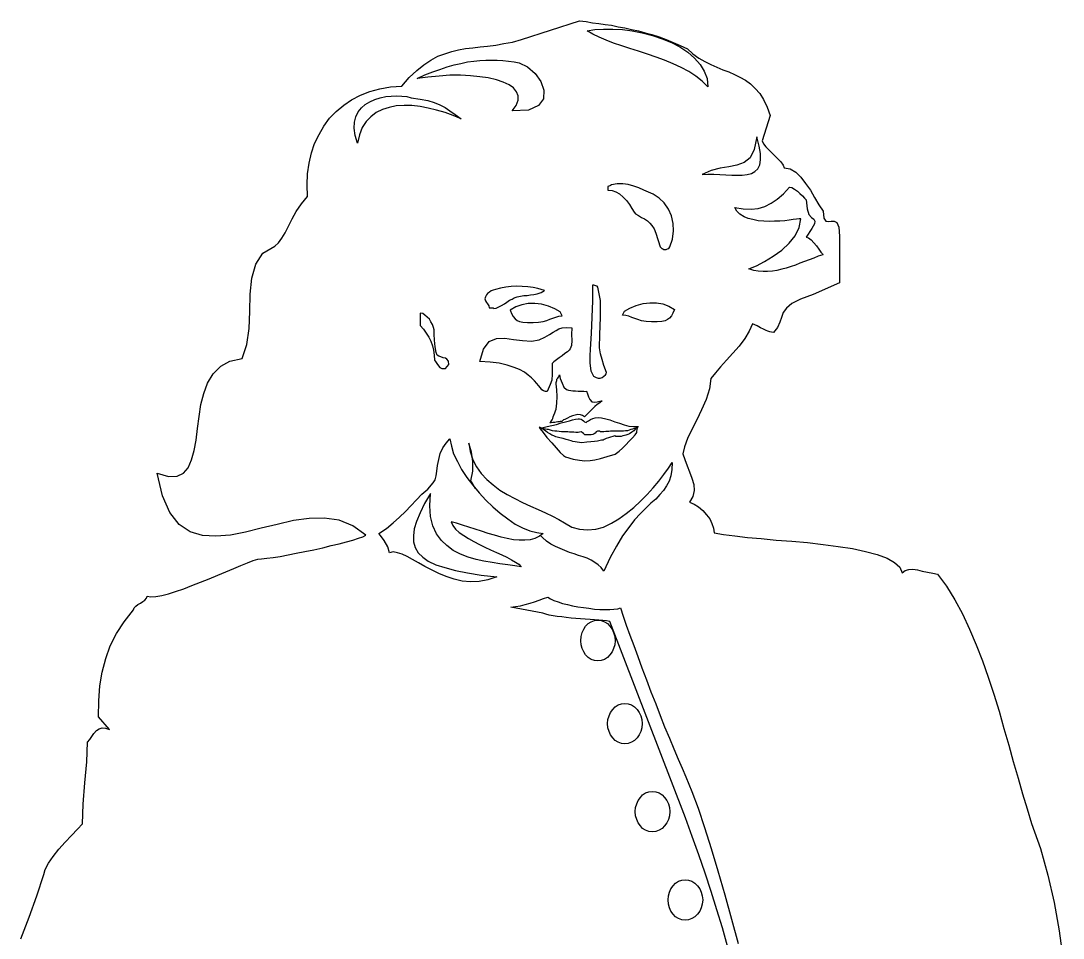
# Model space of a CAD drawing. Header units: millimetres. Extents: x -1583.85 to -1582.96, y 1850.07 to 1851.74.
# Drawn here: x -1583.647 to -1583.111, y 1851.269 to 1851.741 of the extents above; entities that cross this region are included whole.
import ezdxf

# ---------------------------------------------------------------- set-up
doc = ezdxf.new("R2010")
doc.units = ezdxf.units.MM
doc.header["$LTSCALE"] = 10
doc.layers.add('Humanos', color=2, linetype='Continuous')

msp = doc.modelspace()

# ---------------------------------------------------------------- linework, layer by layer
at = {"layer": 'Humanos'}
for points in [[(-1583.64707, 1851.26874), (-1583.64285, 1851.27986), (-1583.63882, 1851.29079), (-1583.63518, 1851.30172), (-1583.6346, 1851.3044), (-1583.63288, 1851.30766), (-1583.63038, 1851.31111), (-1583.62751, 1851.31475), (-1583.62425, 1851.3184), (-1583.62099, 1851.32184), (-1583.61793, 1851.3251), (-1583.61543, 1851.32779), (-1583.61505, 1851.33794), (-1583.61409, 1851.34888), (-1583.61313, 1851.35961), (-1583.61275, 1851.36977), (-1583.6116, 1851.37111), (-1583.61064, 1851.37265), (-1583.60949, 1851.37418), (-1583.60815, 1851.37571), (-1583.60681, 1851.37667), (-1583.60527, 1851.37724), (-1583.60355, 1851.37705), (-1583.60144, 1851.37628), (-1583.60719, 1851.3828), (-1583.607, 1851.39105), (-1583.60642, 1851.39871), (-1583.60527, 1851.40581), (-1583.60335, 1851.41271), (-1583.60105, 1851.41923), (-1583.5978, 1851.42556), (-1583.59396, 1851.43169), (-1583.58917, 1851.43782), (-1583.58879, 1851.43878), (-1583.58802, 1851.43974), (-1583.58687, 1851.44051), (-1583.58553, 1851.44127), (-1583.58438, 1851.44204), (-1583.58323, 1851.44281), (-1583.58246, 1851.44377), (-1583.58208, 1851.44491), (-1583.58016, 1851.44453), (-1583.57767, 1851.44473), (-1583.5746, 1851.44511), (-1583.57115, 1851.44607), (-1583.56751, 1851.44722), (-1583.56329, 1851.44856), (-1583.55908, 1851.45029), (-1583.55466, 1851.45201), (-1583.55026, 1851.45373), (-1583.54584, 1851.45565), (-1583.54163, 1851.45738), (-1583.5376, 1851.45911), (-1583.53396, 1851.46064), (-1583.53051, 1851.46198), (-1583.52763, 1851.46313), (-1583.52514, 1851.4639), (-1583.52323, 1851.46408), (-1583.52054, 1851.46428), (-1583.51728, 1851.46466), (-1583.51364, 1851.46524), (-1583.50962, 1851.466), (-1583.5054, 1851.46696), (-1583.50098, 1851.46773), (-1583.49639, 1851.46869), (-1583.49179, 1851.46964), (-1583.48757, 1851.4708), (-1583.48335, 1851.47176), (-1583.47952, 1851.47272), (-1583.47626, 1851.47367), (-1583.47338, 1851.47463), (-1583.47128, 1851.47539), (-1583.46974, 1851.47616), (-1583.47626, 1851.48095), (-1583.48335, 1851.48383), (-1583.49102, 1851.48498), (-1583.49888, 1851.48479), (-1583.50693, 1851.48364), (-1583.51518, 1851.48172), (-1583.52341, 1851.47981), (-1583.53147, 1851.47769), (-1583.53932, 1851.47616), (-1583.5468, 1851.47559), (-1583.5537, 1851.47597), (-1583.56003, 1851.47789), (-1583.56559, 1851.48172), (-1583.57038, 1851.48786), (-1583.57422, 1851.49648), (-1583.5769, 1851.50799), (-1583.57115, 1851.50626), (-1583.56674, 1851.50645), (-1583.56348, 1851.50799), (-1583.56099, 1851.51086), (-1583.55926, 1851.51489), (-1583.55792, 1851.51968), (-1583.55696, 1851.52505), (-1583.5562, 1851.53099), (-1583.55543, 1851.53712), (-1583.55447, 1851.54326), (-1583.55294, 1851.54901), (-1583.55102, 1851.55438), (-1583.54814, 1851.55917), (-1583.54431, 1851.56301), (-1583.53952, 1851.56568), (-1583.53319, 1851.56703), (-1583.53089, 1851.57413), (-1583.52974, 1851.58236), (-1583.52936, 1851.59118), (-1583.52917, 1851.6), (-1583.52821, 1851.60824), (-1583.5263, 1851.61553), (-1583.52265, 1851.62109), (-1583.51652, 1851.62473), (-1583.5146, 1851.62645), (-1583.51287, 1851.62875), (-1583.51115, 1851.63164), (-1583.50942, 1851.63508), (-1583.5075, 1851.63873), (-1583.5054, 1851.64256), (-1583.50271, 1851.64639), (-1583.49965, 1851.65023), (-1583.49984, 1851.65617), (-1583.49965, 1851.66192), (-1583.49888, 1851.66729), (-1583.49754, 1851.67265), (-1583.49601, 1851.67745), (-1583.4937, 1851.68205), (-1583.49121, 1851.68646), (-1583.48833, 1851.69048), (-1583.48489, 1851.69394), (-1583.48105, 1851.6972), (-1583.47702, 1851.69987), (-1583.47242, 1851.70237), (-1583.46763, 1851.70429), (-1583.46246, 1851.70563), (-1583.4569, 1851.70659), (-1583.45115, 1851.70697), (-1583.44731, 1851.71138), (-1583.44347, 1851.71502), (-1583.43984, 1851.7179), (-1583.43619, 1851.72039), (-1583.43255, 1851.7223), (-1583.4291, 1851.72365), (-1583.42546, 1851.7248), (-1583.42201, 1851.72556), (-1583.41837, 1851.72633), (-1583.41472, 1851.72672), (-1583.41089, 1851.7271), (-1583.40706, 1851.72749), (-1583.40284, 1851.72806), (-1583.39862, 1851.72882), (-1583.39421, 1851.72959), (-1583.38961, 1851.73093), (-1583.3597, 1851.74052)], [(-1583.3597, 1851.74052), (-1583.35644, 1851.74014), (-1583.35318, 1851.73956), (-1583.34992, 1851.73918), (-1583.34667, 1851.7386), (-1583.34341, 1851.73822), (-1583.33996, 1851.73745), (-1583.33651, 1851.73688), (-1583.33306, 1851.73611), (-1583.32942, 1851.73534), (-1583.32596, 1851.73438), (-1583.32252, 1851.73342), (-1583.31887, 1851.73228), (-1583.31523, 1851.73093), (-1583.31158, 1851.7294), (-1583.30795, 1851.72786), (-1583.3043, 1851.72614), (-1583.30143, 1851.72365), (-1583.29836, 1851.72135), (-1583.2953, 1851.71963), (-1583.29223, 1851.71809), (-1583.28916, 1851.71675), (-1583.28609, 1851.71541), (-1583.28302, 1851.71425), (-1583.28015, 1851.71291), (-1583.27727, 1851.71157), (-1583.2744, 1851.71004), (-1583.27191, 1851.70812), (-1583.26941, 1851.70582), (-1583.26711, 1851.70313), (-1583.26519, 1851.70007), (-1583.26328, 1851.69624), (-1583.26175, 1851.69183), (-1583.26577, 1851.67879), (-1583.26519, 1851.67726), (-1583.26405, 1851.67573), (-1583.26213, 1851.67381), (-1583.26002, 1851.67189), (-1583.2581, 1851.66998), (-1583.25619, 1851.66805), (-1583.25503, 1851.66633), (-1583.25446, 1851.66499), (-1583.2514, 1851.66442), (-1583.24851, 1851.66269), (-1583.24602, 1851.6602), (-1583.24353, 1851.65694), (-1583.24104, 1851.65348), (-1583.23893, 1851.64965), (-1583.23663, 1851.64601), (-1583.23453, 1851.64275), (-1583.23414, 1851.63911), (-1583.23318, 1851.63757), (-1583.23184, 1851.63739), (-1583.23031, 1851.63757), (-1583.22877, 1851.63757), (-1583.22743, 1851.63681), (-1583.22647, 1851.63451), (-1583.22609, 1851.62991), (-1583.22609, 1851.60595), (-1583.2397, 1851.59981), (-1583.24622, 1851.59751), (-1583.25063, 1851.59521), (-1583.25331, 1851.59291), (-1583.25503, 1851.59061), (-1583.25599, 1851.58811), (-1583.25676, 1851.58562), (-1583.25791, 1851.58294), (-1583.26002, 1851.58026), (-1583.26098, 1851.58045), (-1583.26194, 1851.58064), (-1583.26289, 1851.58102), (-1583.26385, 1851.58141), (-1583.26519, 1851.58198), (-1583.26673, 1851.58275), (-1583.26845, 1851.58371), (-1583.27075, 1851.58485), (-1583.27248, 1851.58102), (-1583.27478, 1851.57719), (-1583.27766, 1851.57336), (-1583.28092, 1851.56971), (-1583.28418, 1851.56607), (-1583.28724, 1851.56262), (-1583.28992, 1851.55955), (-1583.29223, 1851.55668), (-1583.293, 1851.55131), (-1583.29472, 1851.54594), (-1583.29702, 1851.54058), (-1583.29951, 1851.5354), (-1583.302, 1851.53041), (-1583.3043, 1851.52581), (-1583.30584, 1851.5216), (-1583.30661, 1851.51795), (-1583.30565, 1851.51508), (-1583.30449, 1851.51182), (-1583.30315, 1851.50875), (-1583.302, 1851.5055), (-1583.30105, 1851.50224), (-1583.30085, 1851.49917), (-1583.30143, 1851.4961), (-1583.30315, 1851.49322), (-1583.30085, 1851.49207), (-1583.29855, 1851.49073), (-1583.29644, 1851.48881), (-1583.29453, 1851.48671), (-1583.2928, 1851.4846), (-1583.29165, 1851.48211), (-1583.29088, 1851.47981), (-1583.2905, 1851.47731), (-1583.28571, 1851.47655), (-1583.27996, 1851.47578), (-1583.27344, 1851.47502), (-1583.26635, 1851.47444), (-1583.25868, 1851.47367), (-1583.25063, 1851.47309), (-1583.24258, 1851.47233), (-1583.23453, 1851.47137), (-1583.22685, 1851.47041), (-1583.21938, 1851.46926), (-1583.21267, 1851.46773), (-1583.20673, 1851.4662), (-1583.20155, 1851.46428), (-1583.19772, 1851.46217), (-1583.19503, 1851.45968), (-1583.19389, 1851.4568), (-1583.19235, 1851.45795), (-1583.19043, 1851.45852), (-1583.18833, 1851.45872), (-1583.18602, 1851.45834), (-1583.18353, 1851.45776), (-1583.18085, 1851.45718), (-1583.17816, 1851.45661), (-1583.17567, 1851.45622), (-1583.17107, 1851.4499), (-1583.16685, 1851.443), (-1583.16283, 1851.43571), (-1583.15918, 1851.42786), (-1583.15573, 1851.4198), (-1583.15247, 1851.41156), (-1583.1496, 1851.40313), (-1583.14673, 1851.3945), (-1583.14404, 1851.38568), (-1583.14155, 1851.37686), (-1583.13905, 1851.36823), (-1583.13675, 1851.3598), (-1583.13426, 1851.35137), (-1583.13196, 1851.34332), (-1583.12966, 1851.33545), (-1583.12736, 1851.32798), (-1583.12277, 1851.31514), (-1583.11893, 1851.30152), (-1583.11567, 1851.28734), (-1583.11318, 1851.27277), (-1583.11107, 1851.25763)], [(-1583.35587, 1851.73534), (-1583.35184, 1851.73611), (-1583.34744, 1851.7363), (-1583.34264, 1851.7363), (-1583.33766, 1851.73611), (-1583.33267, 1851.73534), (-1583.3275, 1851.73438), (-1583.32232, 1851.73304), (-1583.31734, 1851.73132), (-1583.31254, 1851.7294), (-1583.30814, 1851.7271), (-1583.30411, 1851.72442), (-1583.30066, 1851.72135), (-1583.29779, 1851.71809), (-1583.29567, 1851.71464), (-1583.29414, 1851.71081), (-1583.29376, 1851.70659), (-1583.29663, 1851.70946), (-1583.29989, 1851.71215), (-1583.30353, 1851.71445), (-1583.30756, 1851.71656), (-1583.31158, 1851.71847), (-1583.316, 1851.72039), (-1583.3204, 1851.72193), (-1583.32482, 1851.72346), (-1583.32942, 1851.72499), (-1583.33383, 1851.72633), (-1583.33804, 1851.72768), (-1583.34226, 1851.72902), (-1583.34609, 1851.73055), (-1583.34974, 1851.73208), (-1583.353, 1851.73362), (-1583.35587, 1851.73534)], [(-1583.44329, 1851.71081), (-1583.43926, 1851.71272), (-1583.43524, 1851.71425), (-1583.43159, 1851.7156), (-1583.42776, 1851.71694), (-1583.4243, 1851.7179), (-1583.42086, 1851.71867), (-1583.41741, 1851.71943), (-1583.41415, 1851.71981), (-1583.41108, 1851.7202), (-1583.40802, 1851.72039), (-1583.40495, 1851.72039), (-1583.40207, 1851.72039), (-1583.3992, 1851.7202), (-1583.39632, 1851.71981), (-1583.39344, 1851.71943), (-1583.39076, 1851.71886), (-1583.38654, 1851.71694), (-1583.38252, 1851.71349), (-1583.37964, 1851.70928), (-1583.37811, 1851.70486), (-1583.3783, 1851.70046), (-1583.38079, 1851.697), (-1583.38596, 1851.6947), (-1583.3944, 1851.69432), (-1583.39229, 1851.697), (-1583.39134, 1851.69969), (-1583.39134, 1851.70199), (-1583.39211, 1851.70409), (-1583.39364, 1851.70602), (-1583.39594, 1851.70755), (-1583.399, 1851.70908), (-1583.40246, 1851.71023), (-1583.40667, 1851.71119), (-1583.41108, 1851.71176), (-1583.41587, 1851.71234), (-1583.42105, 1851.71253), (-1583.42642, 1851.71253), (-1583.43198, 1851.71215), (-1583.43773, 1851.71157), (-1583.44329, 1851.71081)], [(-1583.42067, 1851.6901), (-1583.42469, 1851.69183), (-1583.42891, 1851.69336), (-1583.43332, 1851.6947), (-1583.43754, 1851.69566), (-1583.44175, 1851.69643), (-1583.44597, 1851.697), (-1583.44999, 1851.697), (-1583.45402, 1851.69681), (-1583.45767, 1851.69604), (-1583.46111, 1851.6949), (-1583.46437, 1851.69336), (-1583.46706, 1851.69125), (-1583.46955, 1851.68876), (-1583.47146, 1851.68569), (-1583.473, 1851.68186), (-1583.47396, 1851.67764), (-1583.47511, 1851.68167), (-1583.47568, 1851.68531), (-1583.47549, 1851.68838), (-1583.47472, 1851.69125), (-1583.47358, 1851.69374), (-1583.47185, 1851.69585), (-1583.46993, 1851.69758), (-1583.46763, 1851.69892), (-1583.46495, 1851.70007), (-1583.46227, 1851.70103), (-1583.45939, 1851.7016), (-1583.45671, 1851.7018), (-1583.45383, 1851.70199), (-1583.45115, 1851.7018), (-1583.44866, 1851.7016), (-1583.44636, 1851.70103), (-1583.44175, 1851.70026), (-1583.43773, 1851.6995), (-1583.43447, 1851.69854), (-1583.43159, 1851.69739), (-1583.42891, 1851.69604), (-1583.42642, 1851.69432), (-1583.42373, 1851.6924), (-1583.42067, 1851.6901)], [(-1583.29663, 1851.66153), (-1583.29376, 1851.66173), (-1583.29069, 1851.66173), (-1583.28762, 1851.66153), (-1583.28456, 1851.66135), (-1583.28149, 1851.66116), (-1583.2788, 1851.66116), (-1583.27613, 1851.66116), (-1583.27363, 1851.66153), (-1583.27133, 1851.66212), (-1583.26961, 1851.66307), (-1583.26807, 1851.66442), (-1583.26711, 1851.66652), (-1583.26673, 1851.66901), (-1583.26673, 1851.67227), (-1583.26731, 1851.67611), (-1583.26865, 1851.6809), (-1583.26999, 1851.67438), (-1583.2721, 1851.67017), (-1583.27516, 1851.66768), (-1583.2788, 1851.66633), (-1583.28302, 1851.66556), (-1583.28744, 1851.66479), (-1583.29204, 1851.66365), (-1583.29663, 1851.66153)], [(-1583.34513, 1851.65348), (-1583.34303, 1851.6533), (-1583.34111, 1851.65272), (-1583.33919, 1851.65157), (-1583.33727, 1851.64984), (-1583.33555, 1851.64812), (-1583.33401, 1851.6462), (-1583.33287, 1851.64409), (-1583.33171, 1851.64218), (-1583.33095, 1851.64141), (-1583.32942, 1851.64045), (-1583.32788, 1851.63949), (-1583.32635, 1851.63873), (-1583.32482, 1851.63777), (-1583.32366, 1851.63662), (-1583.32252, 1851.63527), (-1583.32136, 1851.63355), (-1583.3206, 1851.63144), (-1583.3183, 1851.62435), (-1583.31753, 1851.62358), (-1583.31734, 1851.62358), (-1583.31696, 1851.62339), (-1583.31638, 1851.62301), (-1583.3158, 1851.62301), (-1583.31523, 1851.62301), (-1583.31447, 1851.62339), (-1583.31408, 1851.62358), (-1583.31389, 1851.62358), (-1583.31331, 1851.62435), (-1583.31197, 1851.62838), (-1583.3114, 1851.63259), (-1583.31158, 1851.63643), (-1583.31254, 1851.64026), (-1583.31408, 1851.64371), (-1583.31619, 1851.64697), (-1583.31887, 1851.64946), (-1583.32194, 1851.65138), (-1583.32424, 1851.65253), (-1583.32673, 1851.65348), (-1583.32922, 1851.65464), (-1583.33191, 1851.6556), (-1583.33478, 1851.65636), (-1583.33747, 1851.65674), (-1583.34034, 1851.65674), (-1583.34341, 1851.65617), (-1583.34379, 1851.65598), (-1583.34418, 1851.65579), (-1583.34475, 1851.6556), (-1583.34513, 1851.6554), (-1583.34513, 1851.65348)], [(-1583.27996, 1851.64467), (-1583.27555, 1851.6439), (-1583.27152, 1851.64371), (-1583.26788, 1851.64409), (-1583.26443, 1851.64505), (-1583.26117, 1851.64678), (-1583.2581, 1851.64888), (-1583.25484, 1851.65157), (-1583.25177, 1851.65502), (-1583.25063, 1851.65483), (-1583.24928, 1851.65406), (-1583.24775, 1851.65291), (-1583.24641, 1851.65176), (-1583.24507, 1851.65061), (-1583.24411, 1851.64946), (-1583.24334, 1851.64869), (-1583.24315, 1851.64851), (-1583.24277, 1851.6439), (-1583.24181, 1851.64103), (-1583.24046, 1851.63949), (-1583.23932, 1851.63853), (-1583.23874, 1851.63757), (-1583.23893, 1851.63623), (-1583.24028, 1851.63374), (-1583.24315, 1851.62934), (-1583.242, 1851.62895), (-1583.24066, 1851.62799), (-1583.23932, 1851.62645), (-1583.23797, 1851.62492), (-1583.23663, 1851.62319), (-1583.23567, 1851.62166), (-1583.2349, 1851.6207), (-1583.23472, 1851.62032), (-1583.23702, 1851.61956), (-1583.23932, 1851.6186), (-1583.24162, 1851.61764), (-1583.24411, 1851.61687), (-1583.24641, 1851.61591), (-1583.24871, 1851.61496), (-1583.25101, 1851.61419), (-1583.2535, 1851.61342), (-1583.2558, 1851.61284), (-1583.25829, 1851.61227), (-1583.26059, 1851.61189), (-1583.26309, 1851.6117), (-1583.26539, 1851.6117), (-1583.26788, 1851.61189), (-1583.27018, 1851.61227), (-1583.27267, 1851.61304), (-1583.26884, 1851.61457), (-1583.26462, 1851.61687), (-1583.26021, 1851.61956), (-1583.2558, 1851.62262), (-1583.25197, 1851.62626), (-1583.2489, 1851.6301), (-1583.24679, 1851.63431), (-1583.24602, 1851.63873), (-1583.24679, 1851.63873), (-1583.24814, 1851.63853), (-1583.24986, 1851.63834), (-1583.25197, 1851.63815), (-1583.25427, 1851.63777), (-1583.25676, 1851.63757), (-1583.25945, 1851.63757), (-1583.26232, 1851.63739), (-1583.26501, 1851.63757), (-1583.26788, 1851.63777), (-1583.27057, 1851.63834), (-1583.27306, 1851.63892), (-1583.27516, 1851.63987), (-1583.27727, 1851.64122), (-1583.2788, 1851.64275), (-1583.27996, 1851.64467)], [(-1583.4082, 1851.59655), (-1583.40763, 1851.59579), (-1583.40706, 1851.59502), (-1583.40648, 1851.59406), (-1583.40629, 1851.5931), (-1583.40552, 1851.5931), (-1583.40476, 1851.5931), (-1583.40418, 1851.5931), (-1583.4038, 1851.59272), (-1583.40264, 1851.59291), (-1583.4013, 1851.59348), (-1583.39996, 1851.59425), (-1583.39843, 1851.59502), (-1583.39708, 1851.59597), (-1583.39574, 1851.59693), (-1583.3944, 1851.59751), (-1583.39344, 1851.59809), (-1583.39191, 1851.59866), (-1583.39018, 1851.59905), (-1583.38846, 1851.59943), (-1583.38673, 1851.59943), (-1583.38501, 1851.59962), (-1583.38329, 1851.59981), (-1583.38156, 1851.60019), (-1583.38003, 1851.60077), (-1583.37945, 1851.60096), (-1583.37868, 1851.60135), (-1583.37811, 1851.60153), (-1583.37773, 1851.60192), (-1583.38117, 1851.60288), (-1583.38367, 1851.60345), (-1583.38635, 1851.60384), (-1583.38922, 1851.60402), (-1583.39211, 1851.60422), (-1583.39498, 1851.60402), (-1583.39766, 1851.60365), (-1583.40034, 1851.60307), (-1583.40303, 1851.60249), (-1583.40418, 1851.60211), (-1583.40513, 1851.60173), (-1583.4061, 1851.60115), (-1583.40706, 1851.60039), (-1583.40763, 1851.59962), (-1583.4082, 1851.59866), (-1583.40839, 1851.5977), (-1583.4082, 1851.59655)], [(-1583.35434, 1851.57183), (-1583.35453, 1851.56837), (-1583.35453, 1851.56454), (-1583.35395, 1851.5607), (-1583.35261, 1851.55783), (-1583.35127, 1851.55725), (-1583.35012, 1851.55687), (-1583.34916, 1851.55687), (-1583.3482, 1851.55725), (-1583.34725, 1851.55783), (-1583.34648, 1851.55859), (-1583.34609, 1851.55917), (-1583.3459, 1851.55975), (-1583.34725, 1851.56339), (-1583.3482, 1851.56645), (-1583.34897, 1851.56933), (-1583.34955, 1851.5724), (-1583.34935, 1851.5793), (-1583.34897, 1851.58811), (-1583.34897, 1851.59674), (-1583.35031, 1851.60365), (-1583.35069, 1851.60422), (-1583.35146, 1851.60441), (-1583.35242, 1851.60461), (-1583.35318, 1851.60461), (-1583.35318, 1851.59655), (-1583.35338, 1851.58831), (-1583.35376, 1851.57987), (-1583.35434, 1851.57183)], [(-1583.3367, 1851.59137), (-1583.33383, 1851.59291), (-1583.33057, 1851.59425), (-1583.32712, 1851.59521), (-1583.32366, 1851.59559), (-1583.32022, 1851.59559), (-1583.31696, 1851.59502), (-1583.31389, 1851.59387), (-1583.31101, 1851.59214), (-1583.31178, 1851.59023), (-1583.31254, 1851.58888), (-1583.3135, 1851.58774), (-1583.31447, 1851.58697), (-1583.3158, 1851.58639), (-1583.31753, 1851.58601), (-1583.31983, 1851.58582), (-1583.3227, 1851.58582), (-1583.32558, 1851.58601), (-1583.32788, 1851.58639), (-1583.3298, 1851.58697), (-1583.33134, 1851.58754), (-1583.33287, 1851.58811), (-1583.3344, 1851.58869), (-1583.33593, 1851.58907), (-1583.33766, 1851.58927), (-1583.3367, 1851.59137)], [(-1583.43447, 1851.58179), (-1583.43485, 1851.58294), (-1583.43542, 1851.58448), (-1583.43619, 1851.58582), (-1583.43696, 1851.58716), (-1583.43811, 1851.58831), (-1583.43926, 1851.58927), (-1583.44041, 1851.59004), (-1583.44175, 1851.59023), (-1583.44175, 1851.5839), (-1583.44003, 1851.58198), (-1583.43868, 1851.58006), (-1583.43734, 1851.57796), (-1583.43619, 1851.57585), (-1583.43542, 1851.57355), (-1583.43485, 1851.57124), (-1583.43447, 1851.56875), (-1583.43428, 1851.56607), (-1583.43389, 1851.5655), (-1583.43274, 1851.56396), (-1583.43159, 1851.56243), (-1583.43063, 1851.56185), (-1583.42872, 1851.56185), (-1583.42699, 1851.56396), (-1583.42719, 1851.56568), (-1583.42795, 1851.56665), (-1583.42872, 1851.56722), (-1583.42986, 1851.56741), (-1583.43102, 1851.5678), (-1583.43217, 1851.56818), (-1583.43294, 1851.56875), (-1583.43351, 1851.5701), (-1583.43408, 1851.57297), (-1583.43428, 1851.57642), (-1583.43447, 1851.57949), (-1583.43447, 1851.58179)], [(-1583.36968, 1851.591), (-1583.37255, 1851.59253), (-1583.37581, 1851.59387), (-1583.37926, 1851.59483), (-1583.3827, 1851.59521), (-1583.38616, 1851.59521), (-1583.38942, 1851.59463), (-1583.39248, 1851.59348), (-1583.39536, 1851.59176), (-1583.39459, 1851.58984), (-1583.39383, 1851.5885), (-1583.39287, 1851.58735), (-1583.39191, 1851.58658), (-1583.39057, 1851.58601), (-1583.38885, 1851.58562), (-1583.38654, 1851.58544), (-1583.38367, 1851.58544), (-1583.38079, 1851.58562), (-1583.37849, 1851.58601), (-1583.37657, 1851.58658), (-1583.37504, 1851.58716), (-1583.37351, 1851.58774), (-1583.37198, 1851.58831), (-1583.37044, 1851.58869), (-1583.36872, 1851.58888), (-1583.36968, 1851.591)], [(-1583.36373, 1851.58275), (-1583.36392, 1851.5793), (-1583.36373, 1851.57623), (-1583.36392, 1851.57374), (-1583.3645, 1851.57201), (-1583.36507, 1851.57124), (-1583.36603, 1851.57048), (-1583.36737, 1851.56952), (-1583.36872, 1851.56837), (-1583.37025, 1851.56741), (-1583.37159, 1851.56626), (-1583.37294, 1851.56531), (-1583.37389, 1851.56435), (-1583.37389, 1851.55898), (-1583.37408, 1851.55591), (-1583.37485, 1851.55361), (-1583.37638, 1851.54997), (-1583.37734, 1851.54997), (-1583.3783, 1851.55035), (-1583.37907, 1851.55093), (-1583.37983, 1851.55189), (-1583.38079, 1851.55303), (-1583.38175, 1851.55419), (-1583.3829, 1851.55553), (-1583.38443, 1851.55706), (-1583.38616, 1851.5584), (-1583.38808, 1851.55994), (-1583.39057, 1851.56128), (-1583.39344, 1851.56243), (-1583.3969, 1851.56358), (-1583.40111, 1851.56454), (-1583.40572, 1851.56511), (-1583.41108, 1851.5655), (-1583.40916, 1851.57183), (-1583.40629, 1851.57566), (-1583.40246, 1851.57719), (-1583.39824, 1851.57738), (-1583.39364, 1851.5768), (-1583.38903, 1851.57623), (-1583.38443, 1851.57585), (-1583.3806, 1851.57662), (-1583.37753, 1851.57796), (-1583.37523, 1851.5793), (-1583.37331, 1851.58045), (-1583.37178, 1851.58141), (-1583.37044, 1851.58218), (-1583.36872, 1851.58275), (-1583.36661, 1851.58294), (-1583.36373, 1851.58275)], [(-1583.37005, 1851.55859), (-1583.36968, 1851.55668), (-1583.36872, 1851.55438), (-1583.36776, 1851.55227), (-1583.36642, 1851.55112), (-1583.36546, 1851.55073), (-1583.3643, 1851.55054), (-1583.36316, 1851.55035), (-1583.36181, 1851.55035), (-1583.36047, 1851.55016), (-1583.35913, 1851.55016), (-1583.3576, 1851.55016), (-1583.35606, 1851.54997), (-1583.35625, 1851.55016), (-1583.35568, 1851.54881), (-1583.3551, 1851.54728), (-1583.35453, 1851.54594), (-1583.35338, 1851.54479), (-1583.35223, 1851.5446), (-1583.35069, 1851.54479), (-1583.34935, 1851.54498), (-1583.3482, 1851.54518), (-1583.34935, 1851.54422), (-1583.35069, 1851.54326), (-1583.35184, 1851.5423), (-1583.353, 1851.54134), (-1583.35395, 1851.54019), (-1583.3551, 1851.53904), (-1583.35625, 1851.53808), (-1583.35721, 1851.53693), (-1583.35817, 1851.5377), (-1583.35932, 1851.53808), (-1583.36066, 1851.53828), (-1583.362, 1851.53789), (-1583.36335, 1851.53751), (-1583.36469, 1851.53693), (-1583.36603, 1851.53636), (-1583.36699, 1851.53579), (-1583.36737, 1851.53559), (-1583.36795, 1851.5354), (-1583.36852, 1851.53502), (-1583.36891, 1851.53463), (-1583.36968, 1851.53463), (-1583.37025, 1851.53444), (-1583.37101, 1851.53444), (-1583.37178, 1851.53425), (-1583.37255, 1851.53406), (-1583.37351, 1851.53406), (-1583.37427, 1851.53386), (-1583.37504, 1851.53386), (-1583.37447, 1851.53444), (-1583.37389, 1851.5354), (-1583.37351, 1851.53616), (-1583.37331, 1851.53693), (-1583.37294, 1851.53789), (-1583.37255, 1851.53904), (-1583.37217, 1851.54), (-1583.37178, 1851.54096), (-1583.3714, 1851.54402), (-1583.37121, 1851.54748), (-1583.3714, 1851.55093), (-1583.37178, 1851.55399), (-1583.37178, 1851.55457), (-1583.37159, 1851.55514), (-1583.3714, 1851.55572), (-1583.3714, 1851.55629), (-1583.37101, 1851.55687), (-1583.37063, 1851.55745), (-1583.37025, 1851.55802), (-1583.37005, 1851.55859)], [(-1583.38003, 1851.53137), (-1583.37849, 1851.53156), (-1583.37638, 1851.53195), (-1583.37408, 1851.53253), (-1583.37159, 1851.5331), (-1583.36929, 1851.53386), (-1583.36699, 1851.53444), (-1583.36488, 1851.53502), (-1583.36335, 1851.5354), (-1583.36181, 1851.53579), (-1583.36047, 1851.53597), (-1583.3597, 1851.53597), (-1583.35894, 1851.53579), (-1583.35836, 1851.5354), (-1583.35779, 1851.53502), (-1583.35721, 1851.53444), (-1583.35644, 1851.53406), (-1583.35625, 1851.53425), (-1583.35587, 1851.53463), (-1583.3551, 1851.53502), (-1583.35414, 1851.53559), (-1583.353, 1851.53616), (-1583.35165, 1851.53655), (-1583.35012, 1851.53674), (-1583.34839, 1851.53655), (-1583.34629, 1851.53597), (-1583.34418, 1851.5354), (-1583.34169, 1851.53444), (-1583.33919, 1851.53367), (-1583.33689, 1851.5329), (-1583.3344, 1851.53214), (-1583.3321, 1851.53195), (-1583.32999, 1851.53195), (-1583.32961, 1851.53195), (-1583.3298, 1851.53176), (-1583.33018, 1851.53156), (-1583.33057, 1851.53118), (-1583.33075, 1851.53118), (-1583.33152, 1851.53099), (-1583.33248, 1851.5306), (-1583.33344, 1851.53041), (-1583.33421, 1851.53023), (-1583.33517, 1851.52984), (-1583.33613, 1851.52984), (-1583.33708, 1851.52964), (-1583.33785, 1851.52964), (-1583.34207, 1851.52964), (-1583.34303, 1851.52964), (-1583.34379, 1851.52964), (-1583.34475, 1851.52946), (-1583.34552, 1851.52946), (-1583.34629, 1851.52946), (-1583.34725, 1851.52927), (-1583.34801, 1851.52927), (-1583.34897, 1851.52927), (-1583.34935, 1851.52964), (-1583.34955, 1851.52964), (-1583.34974, 1851.52964), (-1583.35012, 1851.52964), (-1583.35031, 1851.52964), (-1583.35051, 1851.52964), (-1583.35088, 1851.52946), (-1583.35108, 1851.52927), (-1583.35127, 1851.52927), (-1583.35165, 1851.52869), (-1583.35223, 1851.52831), (-1583.353, 1851.52792), (-1583.35376, 1851.52773), (-1583.35453, 1851.52773), (-1583.35549, 1851.52773), (-1583.35625, 1851.52773), (-1583.35702, 1851.52773), (-1583.3574, 1851.52811), (-1583.35779, 1851.5285), (-1583.35836, 1851.52888), (-1583.35894, 1851.52927), (-1583.3597, 1851.52907), (-1583.36047, 1851.52888), (-1583.36162, 1851.52888), (-1583.36277, 1851.52907), (-1583.36373, 1851.52907), (-1583.36488, 1851.52907), (-1583.36584, 1851.52927), (-1583.36661, 1851.52927), (-1583.36776, 1851.52927), (-1583.36909, 1851.52927), (-1583.37025, 1851.52946), (-1583.3714, 1851.52964), (-1583.37255, 1851.52964), (-1583.3737, 1851.52984), (-1583.37466, 1851.53023), (-1583.37581, 1851.53041), (-1583.37638, 1851.53041), (-1583.37734, 1851.5306), (-1583.37811, 1851.5308), (-1583.37887, 1851.5308), (-1583.37907, 1851.5308), (-1583.37907, 1851.5308), (-1583.37926, 1851.53099), (-1583.37945, 1851.53118), (-1583.37964, 1851.53118), (-1583.37983, 1851.53137), (-1583.37983, 1851.53156), (-1583.37983, 1851.53156), (-1583.38003, 1851.53176), (-1583.38003, 1851.53156), (-1583.38003, 1851.53156), (-1583.38003, 1851.53137), (-1583.38003, 1851.53137)], [(-1583.3806, 1851.53176), (-1583.38003, 1851.5308), (-1583.37849, 1851.52888), (-1583.37657, 1851.52639), (-1583.37408, 1851.52371), (-1583.37178, 1851.52102), (-1583.36968, 1851.51872), (-1583.36795, 1851.51719), (-1583.36699, 1851.51642), (-1583.36296, 1851.51527), (-1583.3597, 1851.51469), (-1583.35702, 1851.51431), (-1583.35434, 1851.5145), (-1583.35184, 1851.51489), (-1583.34897, 1851.51565), (-1583.34552, 1851.51662), (-1583.34149, 1851.51776), (-1583.34073, 1851.51834), (-1583.33939, 1851.51929), (-1583.33766, 1851.52083), (-1583.33593, 1851.52255), (-1583.33421, 1851.52447), (-1583.33248, 1851.5262), (-1583.33114, 1851.52773), (-1583.33038, 1851.52888), (-1583.33038, 1851.52946), (-1583.33018, 1851.53041), (-1583.32999, 1851.53118), (-1583.32999, 1851.53176), (-1583.33095, 1851.5308), (-1583.33191, 1851.52984), (-1583.33287, 1851.52907), (-1583.33401, 1851.52831), (-1583.33497, 1851.52792), (-1583.33593, 1851.52754), (-1583.3367, 1851.52734), (-1583.33747, 1851.52716), (-1583.33843, 1851.52697), (-1583.33919, 1851.52697), (-1583.34015, 1851.52697), (-1583.34111, 1851.52697), (-1583.34169, 1851.52716), (-1583.34264, 1851.52697), (-1583.34379, 1851.52658), (-1583.34495, 1851.5262), (-1583.34609, 1851.52581), (-1583.34705, 1851.52543), (-1583.34762, 1851.52505), (-1583.34801, 1851.52505), (-1583.34839, 1851.52505), (-1583.34916, 1851.52485), (-1583.35051, 1851.52447), (-1583.35204, 1851.52428), (-1583.35395, 1851.52409), (-1583.35606, 1851.5239), (-1583.35856, 1851.52371), (-1583.36105, 1851.5239), (-1583.362, 1851.52409), (-1583.36316, 1851.52428), (-1583.36412, 1851.52467), (-1583.36526, 1851.52505), (-1583.36661, 1851.52543), (-1583.36814, 1851.52581), (-1583.36986, 1851.5262), (-1583.37198, 1851.52677), (-1583.37294, 1851.52716), (-1583.37408, 1851.52754), (-1583.37504, 1851.52831), (-1583.37619, 1851.52888), (-1583.37715, 1851.52964), (-1583.3783, 1851.53041), (-1583.37945, 1851.53099), (-1583.3806, 1851.53176)], [(-1583.42642, 1851.52562), (-1583.42565, 1851.52198), (-1583.4245, 1851.51795), (-1583.42258, 1851.51412), (-1583.42047, 1851.5099), (-1583.41779, 1851.50588), (-1583.41472, 1851.50185), (-1583.41146, 1851.49802), (-1583.40802, 1851.49419), (-1583.40437, 1851.49073), (-1583.40054, 1851.48747), (-1583.3967, 1851.4846), (-1583.39287, 1851.48191), (-1583.38903, 1851.48), (-1583.38539, 1851.47846), (-1583.38175, 1851.47751), (-1583.37849, 1851.47712), (-1583.38041, 1851.47559), (-1583.3827, 1851.47444), (-1583.3852, 1851.47386), (-1583.38789, 1851.47367), (-1583.39076, 1851.47367), (-1583.39364, 1851.47386), (-1583.3969, 1851.47444), (-1583.40015, 1851.47521), (-1583.40341, 1851.47616), (-1583.40667, 1851.47712), (-1583.41012, 1851.47828), (-1583.41338, 1851.47923), (-1583.41664, 1851.48038), (-1583.4199, 1851.48134), (-1583.42297, 1851.4823), (-1583.42584, 1851.48307), (-1583.42489, 1851.48115), (-1583.42354, 1851.47923), (-1583.42163, 1851.47751), (-1583.41933, 1851.47597), (-1583.41683, 1851.47444), (-1583.41415, 1851.4729), (-1583.41128, 1851.47137), (-1583.40839, 1851.47003), (-1583.40552, 1851.46869), (-1583.40246, 1851.46734), (-1583.39977, 1851.466), (-1583.39708, 1851.46485), (-1583.39478, 1851.46351), (-1583.39268, 1851.46236), (-1583.39095, 1851.46121), (-1583.3898, 1851.45987), (-1583.39306, 1851.46044), (-1583.3967, 1851.46102), (-1583.40073, 1851.4614), (-1583.40476, 1851.46217), (-1583.40897, 1851.46274), (-1583.413, 1851.4637), (-1583.41702, 1851.46485), (-1583.42105, 1851.46639), (-1583.42469, 1851.4683), (-1583.42795, 1851.4708), (-1583.43082, 1851.47348), (-1583.43332, 1851.47693), (-1583.43524, 1851.48095), (-1583.43638, 1851.48575), (-1583.43677, 1851.4913), (-1583.43638, 1851.49763), (-1583.43945, 1851.49246), (-1583.44175, 1851.48767), (-1583.44367, 1851.48325), (-1583.44482, 1851.47942), (-1583.4452, 1851.47578), (-1583.4452, 1851.47272), (-1583.44424, 1851.46983), (-1583.44271, 1851.46716), (-1583.44041, 1851.46485), (-1583.43754, 1851.46274), (-1583.4337, 1851.46102), (-1583.4291, 1851.45948), (-1583.42354, 1851.45795), (-1583.41741, 1851.4568), (-1583.41032, 1851.45565), (-1583.40226, 1851.45469), (-1583.40686, 1851.45316), (-1583.41146, 1851.45239), (-1583.41587, 1851.4522), (-1583.42009, 1851.45259), (-1583.4243, 1851.45355), (-1583.42833, 1851.45488), (-1583.43217, 1851.45642), (-1583.43581, 1851.45834), (-1583.43926, 1851.46006), (-1583.44252, 1851.46198), (-1583.44559, 1851.4637), (-1583.44846, 1851.46524), (-1583.45095, 1851.46639), (-1583.45345, 1851.46716), (-1583.45555, 1851.46754), (-1583.45747, 1851.46716), (-1583.45843, 1851.47022), (-1583.46015, 1851.47348), (-1583.46207, 1851.47597), (-1583.46303, 1851.47712), (-1583.45901, 1851.47961), (-1583.45555, 1851.48249), (-1583.45229, 1851.48537), (-1583.44923, 1851.48843), (-1583.44654, 1851.4913), (-1583.44367, 1851.49438), (-1583.4408, 1851.49725), (-1583.43773, 1851.49974), (-1583.43504, 1851.503), (-1583.43408, 1851.50454), (-1583.43351, 1851.50664), (-1583.43312, 1851.50914), (-1583.43274, 1851.51201), (-1583.43217, 1851.51508), (-1583.4314, 1851.51815), (-1583.43006, 1851.52102), (-1583.42833, 1851.52351), (-1583.42642, 1851.52562)], [(-1583.41319, 1851.49994), (-1583.41415, 1851.50147), (-1583.41491, 1851.503), (-1583.41568, 1851.50415), (-1583.41472, 1851.50914), (-1583.41472, 1851.51412), (-1583.4153, 1851.51891), (-1583.41664, 1851.52351), (-1583.41607, 1851.51911), (-1583.41472, 1851.51489), (-1583.41281, 1851.51124), (-1583.41032, 1851.5078), (-1583.40744, 1851.50473), (-1583.40418, 1851.50204), (-1583.40073, 1851.49936), (-1583.3969, 1851.49706), (-1583.39306, 1851.49495), (-1583.38903, 1851.49303), (-1583.38501, 1851.49112), (-1583.38098, 1851.48939), (-1583.37734, 1851.48767), (-1583.3737, 1851.48594), (-1583.37044, 1851.48421), (-1583.36756, 1851.48249), (-1583.36373, 1851.48038), (-1583.3597, 1851.47923), (-1583.35568, 1851.47885), (-1583.35146, 1851.47923), (-1583.34744, 1851.48038), (-1583.34341, 1851.4823), (-1583.33957, 1851.4846), (-1583.33574, 1851.48728), (-1583.33191, 1851.49035), (-1583.32845, 1851.49361), (-1583.32501, 1851.49706), (-1583.32194, 1851.50051), (-1583.31906, 1851.50396), (-1583.31638, 1851.50741), (-1583.31408, 1851.51067), (-1583.31217, 1851.51355), (-1583.31235, 1851.5099), (-1583.31274, 1851.50664), (-1583.3137, 1851.50396), (-1583.31504, 1851.50147), (-1583.31657, 1851.49917), (-1583.31849, 1851.49706), (-1583.3206, 1851.49476), (-1583.32309, 1851.49265), (-1583.32578, 1851.48997), (-1583.32845, 1851.48728), (-1583.33152, 1851.48402), (-1583.3344, 1851.48019), (-1583.33766, 1851.47578), (-1583.34073, 1851.4706), (-1583.34399, 1851.46466), (-1583.34725, 1851.45776), (-1583.34859, 1851.45948), (-1583.35012, 1851.46102), (-1583.35184, 1851.46217), (-1583.35376, 1851.46332), (-1583.35587, 1851.46428), (-1583.35798, 1851.46504), (-1583.36028, 1851.46581), (-1583.36258, 1851.46658), (-1583.36488, 1851.46734), (-1583.36737, 1851.4683), (-1583.36968, 1851.46926), (-1583.37217, 1851.47041), (-1583.37447, 1851.47156), (-1583.37677, 1851.47309), (-1583.37887, 1851.47502), (-1583.37983, 1851.47597), (-1583.37983, 1851.47597)], [(-1583.2836, 1851.26491), (-1583.28628, 1851.2743), (-1583.28916, 1851.28369), (-1583.29204, 1851.29309), (-1583.2951, 1851.30249), (-1583.29836, 1851.31188), (-1583.30181, 1851.32127), (-1583.30526, 1851.33085), (-1583.34418, 1851.43188), (-1583.3459, 1851.43207), (-1583.34782, 1851.43226), (-1583.34992, 1851.43246), (-1583.35204, 1851.43265), (-1583.35434, 1851.43284), (-1583.35683, 1851.43303), (-1583.35932, 1851.43322), (-1583.36162, 1851.43342), (-1583.36412, 1851.43361), (-1583.36661, 1851.43379), (-1583.36891, 1851.43418), (-1583.37121, 1851.43438), (-1583.37331, 1851.43475), (-1583.37542, 1851.43514), (-1583.37715, 1851.43552), (-1583.37868, 1851.4361), (-1583.39517, 1851.43917), (-1583.39268, 1851.43955), (-1583.39018, 1851.43994), (-1583.38769, 1851.44051), (-1583.3852, 1851.44127), (-1583.3829, 1851.44185), (-1583.3806, 1851.44281), (-1583.3783, 1851.44357), (-1583.376, 1851.44434)], [(-1583.376, 1851.44434), (-1583.37466, 1851.44338), (-1583.37294, 1851.44261), (-1583.37082, 1851.44185), (-1583.36852, 1851.44108), (-1583.36603, 1851.44051), (-1583.36335, 1851.43994), (-1583.36066, 1851.43935), (-1583.35779, 1851.43897), (-1583.35491, 1851.43859), (-1583.35204, 1851.43821), (-1583.34935, 1851.43801), (-1583.34667, 1851.43801), (-1583.34418, 1851.43801), (-1583.34207, 1851.43821), (-1583.34015, 1851.4384), (-1583.33862, 1851.43878), (-1583.33727, 1851.43456), (-1583.33574, 1851.42996), (-1583.33383, 1851.42479), (-1583.33191, 1851.41942), (-1583.3298, 1851.41386), (-1583.32769, 1851.40792), (-1583.32539, 1851.40178), (-1583.32309, 1851.39565), (-1583.3206, 1851.38952), (-1583.3183, 1851.38357), (-1583.316, 1851.37763), (-1583.3135, 1851.37188), (-1583.31121, 1851.36632), (-1583.3091, 1851.36114), (-1583.30699, 1851.35635), (-1583.30507, 1851.35194), (-1583.302, 1851.34446), (-1583.29874, 1851.33584), (-1583.29549, 1851.32587), (-1583.29204, 1851.31514), (-1583.28858, 1851.30363), (-1583.28513, 1851.29137), (-1583.28168, 1851.2789), (-1583.27823, 1851.26625)], [(-1583.35031, 1851.43246), (-1583.34859, 1851.43226), (-1583.34686, 1851.43169), (-1583.34533, 1851.43073), (-1583.34418, 1851.42939), (-1583.34303, 1851.42786), (-1583.34226, 1851.42613), (-1583.34169, 1851.42402), (-1583.34149, 1851.42191), (-1583.34169, 1851.4198), (-1583.34226, 1851.41788), (-1583.34303, 1851.41616), (-1583.34418, 1851.41462), (-1583.34533, 1851.41329), (-1583.34686, 1851.41232), (-1583.34859, 1851.41175), (-1583.35031, 1851.41156), (-1583.35204, 1851.41175), (-1583.35376, 1851.41232), (-1583.3553, 1851.41329), (-1583.35664, 1851.41462), (-1583.3576, 1851.41616), (-1583.35836, 1851.41788), (-1583.35894, 1851.4198), (-1583.35913, 1851.42191), (-1583.35894, 1851.42402), (-1583.35836, 1851.42613), (-1583.3576, 1851.42786), (-1583.35664, 1851.42939), (-1583.3553, 1851.43073), (-1583.35376, 1851.43169), (-1583.35204, 1851.43226), (-1583.35031, 1851.43246)], [(-1583.33651, 1851.38971), (-1583.33478, 1851.38952), (-1583.33306, 1851.38894), (-1583.33152, 1851.38798), (-1583.33018, 1851.38664), (-1583.32903, 1851.3851), (-1583.32827, 1851.38338), (-1583.32769, 1851.38146), (-1583.3275, 1851.37935), (-1583.32769, 1851.37724), (-1583.32827, 1851.37533), (-1583.32903, 1851.37361), (-1583.33018, 1851.37207), (-1583.33152, 1851.37073), (-1583.33306, 1851.36977), (-1583.33478, 1851.36919), (-1583.33651, 1851.369), (-1583.33823, 1851.36919), (-1583.33996, 1851.36977), (-1583.34149, 1851.37073), (-1583.34264, 1851.37207), (-1583.34379, 1851.37361), (-1583.34456, 1851.37533), (-1583.34513, 1851.37724), (-1583.34533, 1851.37935), (-1583.34513, 1851.38146), (-1583.34456, 1851.38338), (-1583.34379, 1851.3851), (-1583.34264, 1851.38664), (-1583.34149, 1851.38798), (-1583.33996, 1851.38894), (-1583.33823, 1851.38952), (-1583.33651, 1851.38971)], [(-1583.32232, 1851.34446), (-1583.3206, 1851.34427), (-1583.31887, 1851.3437), (-1583.31734, 1851.34274), (-1583.316, 1851.3414), (-1583.31484, 1851.33986), (-1583.31408, 1851.33814), (-1583.3135, 1851.33622), (-1583.31331, 1851.33411), (-1583.3135, 1851.33201), (-1583.31408, 1851.33009), (-1583.31484, 1851.32836), (-1583.316, 1851.32683), (-1583.31734, 1851.32549), (-1583.31887, 1851.32453), (-1583.3206, 1851.32395), (-1583.32232, 1851.32376), (-1583.32405, 1851.32395), (-1583.32578, 1851.32453), (-1583.32731, 1851.32549), (-1583.32845, 1851.32683), (-1583.32961, 1851.32836), (-1583.33038, 1851.33009), (-1583.33095, 1851.33201), (-1583.33114, 1851.33411), (-1583.33095, 1851.33622), (-1583.33038, 1851.33814), (-1583.32961, 1851.33986), (-1583.32845, 1851.3414), (-1583.32731, 1851.34274), (-1583.32578, 1851.3437), (-1583.32405, 1851.34427), (-1583.32232, 1851.34446)], [(-1583.30545, 1851.29903), (-1583.30373, 1851.29884), (-1583.302, 1851.29827), (-1583.30047, 1851.2973), (-1583.29913, 1851.29597), (-1583.29797, 1851.29443), (-1583.29721, 1851.29271), (-1583.29663, 1851.29079), (-1583.29644, 1851.28868), (-1583.29663, 1851.28657), (-1583.29721, 1851.28465), (-1583.29797, 1851.28293), (-1583.29913, 1851.28139), (-1583.30047, 1851.28006), (-1583.302, 1851.2791), (-1583.30373, 1851.27852), (-1583.30545, 1851.27833), (-1583.30718, 1851.27852), (-1583.30891, 1851.2791), (-1583.31044, 1851.28006), (-1583.31158, 1851.28139), (-1583.31274, 1851.28293), (-1583.3135, 1851.28465), (-1583.31408, 1851.28657), (-1583.31427, 1851.28868), (-1583.31408, 1851.29079), (-1583.3135, 1851.29271), (-1583.31274, 1851.29443), (-1583.31158, 1851.29597), (-1583.31044, 1851.2973), (-1583.30891, 1851.29827), (-1583.30718, 1851.29884), (-1583.30545, 1851.29903)]]:
    msp.add_lwpolyline(points, dxfattribs=at)

doc.saveas('drawing.dxf')
